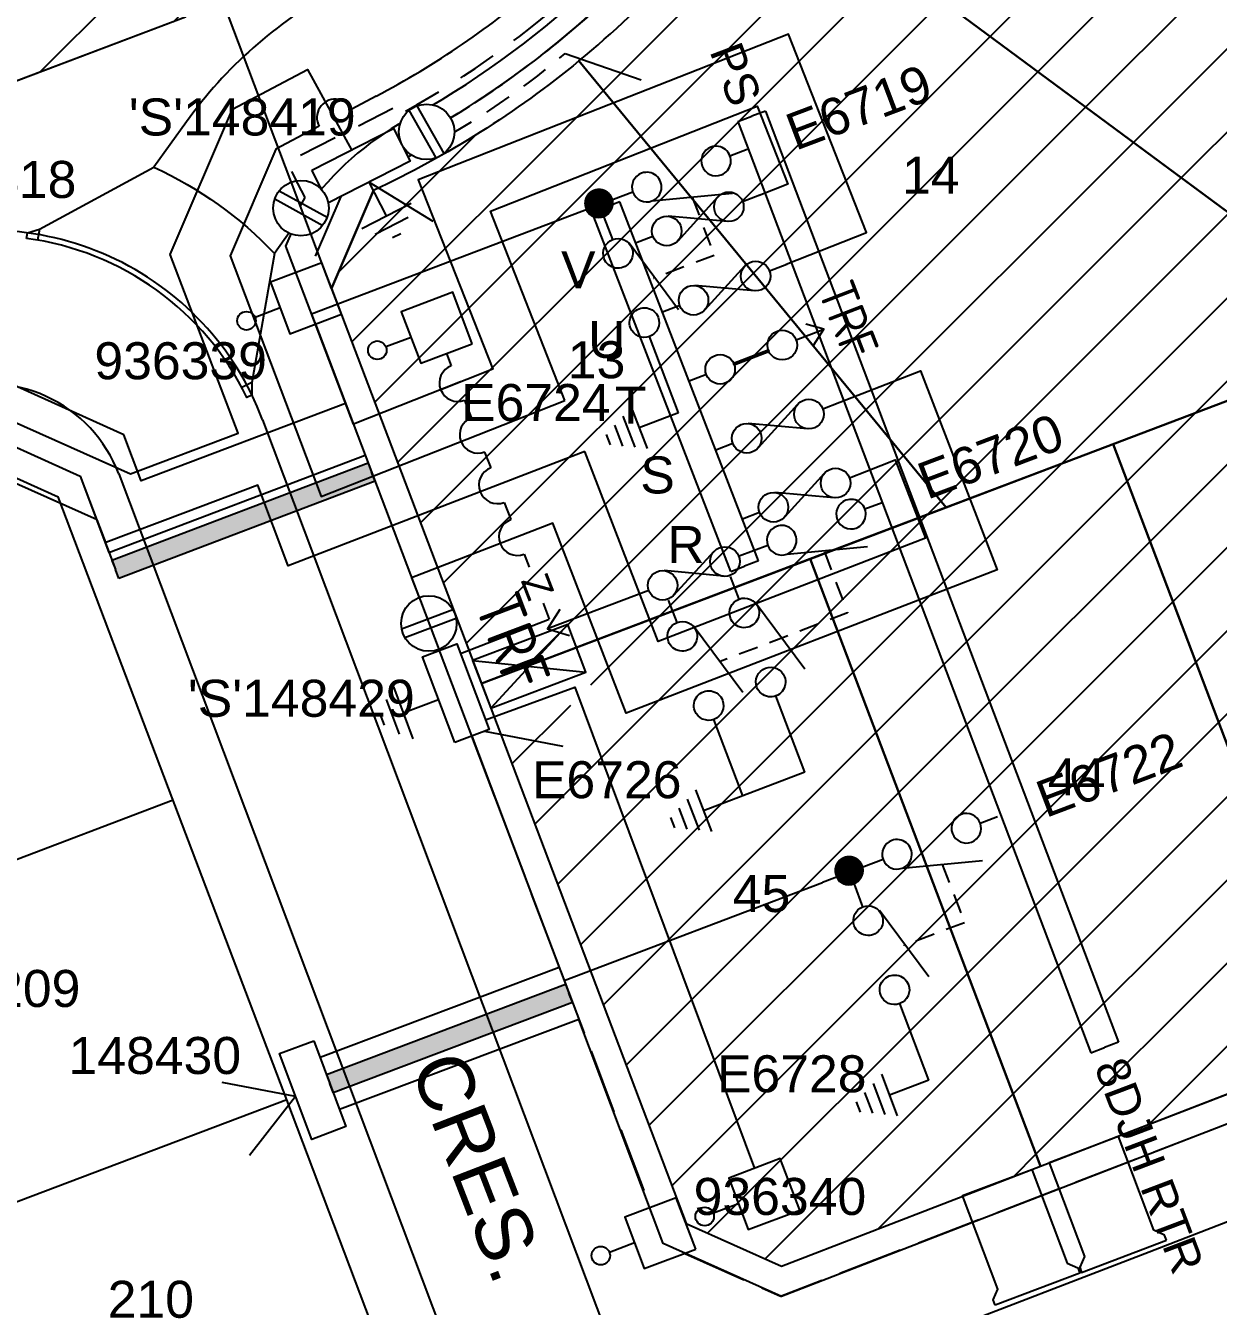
# Model space of a CAD drawing. Header units: metres. Extents: x 310835 to 311433, y 6270349 to 6270744.
# Drawn here: x 311051.5 to 311115.9, y 6270490.1 to 6270559.3 of the extents above; entities that cross this region are included whole.
import ezdxf
from ezdxf.enums import TextEntityAlignment as Align

# ---------------------------------------------------------------- set-up
doc = ezdxf.new("R2010")
doc.units = ezdxf.units.M
doc.header["$LTSCALE"] = 0.7
for name, pattern in [('A', [0]), ('Cable Exist OH', [1, 1, 0]), ('CENTERX2', [101.6, 63.5, -12.7, 12.7, -12.7]), ('Dash', [5, 3, -2]), ('IE Trench LV', [6.5, 5, -1.5])]:
    doc.linetypes.add(name, pattern=pattern)
doc.layers.get('0').update_dxf_attribs({"color": 6})
for name, color, linetype in [('_User Miscellaneous1', 3, 'Continuous'), ('_User Miscellaneous11', 7, 'Continuous'), ('_User Miscellaneous4', 7, 'Continuous'), ('_User Miscellaneous7', 150, 'Continuous'), ('_User Miscellaneous8', 7, 'Continuous'), ('Cadastre Developer_SP_NEW', 4, 'Continuous'), ('Cadastre Roads_SP_EXT', 4, 'Continuous'), ('Cadastre Roads_SP_NEW', 8, 'Continuous'), ('Duct_SP_NEW', 2, 'Continuous'), ('Equip_HV_NEW', 2, 'Continuous'), ('Equip_LV_MOD', 5, 'Continuous'), ('Equip_LV_NEW', 5, 'Continuous'), ('Mains_HV_NEW_U72', 2, 'Continuous'), ('Mains_LV_NEW_R6', 2, 'Continuous'), ('Mains_LV_NEW_T84', 2, 'Continuous'), ('Services_SP_NEW_UG', 2, 'Continuous'), ('Sub_LV_EXT', 5, 'Continuous'), ('Sub_SP_NEW', 2, 'Continuous'), ('SupportsUG_SP_LV_NEW', 2, 'Continuous'), ('SupportsUG_SP_LV_SL_NEW', 2, 'Continuous'), ('Trench_SP_NEW', 2, 'Continuous')]:
    doc.layers.add(name, color=color, linetype=linetype)
doc.layers.add('_User Miscellaneous5', color=7, linetype='Continuous', lineweight=35)
doc.layers.add('_User Notes', color=7, linetype='Continuous', plot=False)
doc.styles.add('ARIAL', font='arial.ttf', dxfattribs={"height": 2})
doc.styles.add('iecARIAL', font='arial.ttf', dxfattribs={"height": 2})
doc.styles.add('IESYMBOL1', font='isocp.shx')
doc.styles.add('POLE_LABEL', font='arial.ttf')
doc.styles.add('SL_LABEL', font='arial.ttf')
doc.styles.get("Standard").update_dxf_attribs({"font": 'arial.ttf'})
doc.styles.add('style1', font='iso3098b.shx')
doc.styles.add('SWG_LABEL', font='arial.ttf')
doc.styles.add('SWITCH_LABEL', font='arial.ttf', dxfattribs={"height": 2.5})
doc.linetypes.add('Cable New UG', pattern='A,8,-1,["x",style1,S=3.5,R=0,X=0.35,Y=-1],-3.5', length=12.5)
doc.linetypes.add('Cable Z', pattern='A,8,-1,["Z",Standard,S=2.5,R=0,X=0.35,Y=-1.25],-3.5', length=12.5)
doc.linetypes.add('IE Trench HV', pattern='A,8,-2,["/",style1,S=2.5,R=0,X=0.1,Y=-1],-4.5', length=14.5)

# ---------------------------------------------------------------- blocks, each defined once
blk = doc.blocks.new('*U35')
at = {"lineweight": -3}
blk.add_lwpolyline([(-2.475, 2.49), (2.475, 2.49), (2.475, 0.51), (-2.475, 0.51)], close=True, dxfattribs=at)
for tag, flags, p in [('STREET_CODE', 9, (1.5, 3.5)), ('OWNED_BY', 9, (1.5, 3.3)), ('OPERATED_BY', 9, (1.5, 3.1)), ('STATE', 9, (1.5, 2.7)), ('MAINTAINED_BY', 9, (1.5, 2.9)), ('SUPPORT_TYPE', 9, (1.5, 2.5)), ('USAGE', 9, (1.5, 2.3)), ('LEGEND', 9, (1.5, 2.1)), ('SUBURB', 9, (1.5, 1.7)), ('STREETNAME', 9, (1.5, 1.5)), ('PARENT', 9, (1.5, 1.9)), ('LOCATION', 9, (1.5, 1.3)), ('Z', 1, (1.5, 0.9)), ('NOTES', 9, (1.5, 1.1))]:
    blk.add_attdef(tag, text='', height=0.2, dxfattribs=dict(flags=flags)).set_placement(p, align=Align.MIDDLE_LEFT)
at = {"layer": '_User Miscellaneous4', "style": 'ARIAL', "flags": 8}
blk.add_attdef('ASSET_NUM', text='', height=2, dxfattribs=at).set_placement((2, 5.5), align=Align.MIDDLE_LEFT)
blk = doc.blocks.new('A$C1B2C29DD')
at = {"layer": 'Services_SP_NEW_UG', "color": 2, "flags": 128}
for points in [[(0, 0), (-2.1, 3.444)], [(0, 0), (2.1, 3.444)]]:
    blk.add_lwpolyline(points, dxfattribs=at)
blk = doc.blocks.new('*U36')
at = {"layer": '_User Miscellaneous7', "lineweight": -3}
blk.add_lwpolyline([(0, -3.03), (0, -1.58)], dxfattribs=at)
blk.add_lwpolyline([(-1.485, -6), (1.485, -6), (1.485, -3.03), (-1.485, -3.03)], close=True, dxfattribs=at)
blk.add_circle((0, -1.08), 0.5, dxfattribs=at)
at = {"layer": '_User Miscellaneous8', "color": 2, "lineweight": -3}
blk.add_lwpolyline([(-1.485, 0), (1.485, 0), (1.485, 2.97), (-1.485, 2.97)], close=True, dxfattribs=at)
at = {"style": 'POLE_LABEL', "flags": 9}
blk.add_attdef('STRUCTURE_PLANT_NUMBER', text='', height=0.2, dxfattribs=at).set_placement((1.641, 1.727), align=Align.MIDDLE_LEFT)
for tag, flags, p in [('STREET_CODE', 9, (1.641, 1.485)), ('COLUMN_TYPE', 9, (1.641, 1.285)), ('OWNED_BY', 9, (1.641, 1.085)), ('OPERATED_BY', 9, (1.641, 0.885)), ('MAINTAINED_BY', 9, (1.641, 0.685)), ('STATE', 9, (1.641, 0.485)), ('USAGE', 9, (1.641, 0.285)), ('LEGEND', 9, (1.641, 0.085)), ('SUBURB', 9, (1.641, -0.315)), ('STREETNAME', 9, (1.641, -0.515)), ('PARENT', 9, (1.641, -0.115)), ('LOCATION', 9, (1.641, -0.715)), ('Z', 1, (1.641, -1.315)), ('NOTES', 9, (1.641, -0.915)), ('LABEL_ALIGNMENT', 9, (1.641, -1.115))]:
    blk.add_attdef(tag, text='', height=0.2, dxfattribs=dict(flags=flags)).set_placement(p, align=Align.MIDDLE_LEFT)
at = {"layer": '_User Miscellaneous5', "style": 'ARIAL', "flags": 8}
blk.add_attdef('ASSET_NUM', text='', height=2, dxfattribs=at).set_placement((2, 3.485), align=Align.MIDDLE_LEFT)
blk = doc.blocks.new('*U49')
at = {"layer": '_User Miscellaneous8', "color": 2}
blk.add_line((0, 0), (0, 1.45), dxfattribs=at)
blk.add_circle((0, 1.95), 0.5, dxfattribs=at)
for tag, p, flags in [('Z', (0, 0), 1), ('OPERATED_BY', (0, -9.607), 9)]:
    blk.add_attdef(tag, p, '', height=0.2, dxfattribs=dict(flags=flags))
at = {"style": 'SL_LABEL', "flags": 9}
blk.add_attdef('STREET_CODE', text='', height=0.2, dxfattribs=at).set_placement((0, -0.2), align=Align.MIDDLE_LEFT)
at = {"flags": 9}
for tag, p in [('CONSTRUCTED_VOLTAGE', (0, -0.4)), ('CONTROL_TYPE', (0, -0.6)), ('OPERATING_VOLTAGE', (0, -1.4)), ('LANTERN_PURPOSE', (0, -0.8)), ('LANTERN_TYPE', (0, -1)), ('NO_PHASES', (0, -1.2)), ('ORIENTATION', (0, -1.6)), ('OWNED_BY', (0, -1.8)), ('STATE', (0, -2)), ('CEXIST', (0, -2.4)), ('CNEW', (0, -2.6)), ('CNUMBER', (0, -2.8)), ('USAGE', (0, -2.2)), ('CREMOVE', (0, -3)), ('CREPLACE', (0, -3.2)), ('LKINGHEIGHT', (0, -3.4)), ('LBRACKET', (0, -3.6)), ('LBRACKETVOCAB', (0, -3.8)), ('LCATEGORY', (0, -4)), ('LCHARGE1', (0, -4.2)), ('LCHARGE1PERCENT', (0, -4.4)), ('LCHARGE2', (0, -4.6)), ('LCHARGE2PERCENT', (0, -4.8)), ('LCHARGE3', (0, -5)), ('LCHARGE3PERCENT', (0, -5.2)), ('LEXIST', (0, -5.4)), ('LLAMP', (0, -5.6)), ('LLAMPVOCAB', (0, -5.8)), ('LMAST', (0, -6)), ('LMASTVOCAB', (0, -6.2)), ('LNEW', (0, -6.4)), ('LANTNUMBER', (0, -6.6)), ('LOUTREACH', (0, -7)), ('LOUTREACHVOCAB', (0, -7.2)), ('LRATECODE', (0, -7.4)), ('LREMOVE', (0, -7.6)), ('LREPLACE', (0, -7.8)), ('LTYPE', (0, -8)), ('LTYPEVOCAB', (0, -8.2)), ('LEGEND', (0, -8.4)), ('SUBURB', (0, -8.6)), ('STREETNAME', (0, -8.8)), ('LOCATION', (0, -9)), ('NOTES', (0, -9.2)), ('MAINTAINED_BY', (0, -9.863))]:
    blk.add_attdef(tag, text='', height=0.2, dxfattribs=at).set_placement(p, align=Align.MIDDLE_LEFT)
at = {"layer": '_User Notes', "style": 'SL_LABEL', "flags": 8}
blk.add_attdef('ASSET_NUM', text='', height=2.5, dxfattribs=at).set_placement((2, 2), align=Align.MIDDLE_LEFT)
at = {"layer": '_User Notes', "flags": 8}
blk.add_attdef('LNUMBER', text='', height=2.5, dxfattribs=at).set_placement((1.2, -2.8), align=Align.MIDDLE_LEFT)
blk = doc.blocks.new('*U87')
at = {"layer": '_User Miscellaneous7', "lineweight": -3}
blk.add_lwpolyline([(-3.994, -3.074), (-3.994, -1.624)], dxfattribs=at)
blk.add_lwpolyline([(-5.479, -6.044), (-2.509, -6.044), (-2.509, -3.074), (-5.479, -3.074)], close=True, dxfattribs=at)
blk.add_circle((-3.994, -1.124), 0.5, dxfattribs=at)
at = {"layer": '_User Miscellaneous8', "color": 2, "lineweight": -3}
blk.add_lwpolyline([(-1.485, 0), (1.485, 0), (1.485, 2.97), (-1.485, 2.97)], close=True, dxfattribs=at)
at = {"style": 'POLE_LABEL', "flags": 9}
blk.add_attdef('STRUCTURE_PLANT_NUMBER', text='', height=0.2, dxfattribs=at).set_placement((1.641, 1.727), align=Align.MIDDLE_LEFT)
for tag, flags, p in [('STREET_CODE', 9, (1.641, 1.485)), ('COLUMN_TYPE', 9, (1.641, 1.285)), ('OWNED_BY', 9, (1.641, 1.085)), ('OPERATED_BY', 9, (1.641, 0.885)), ('MAINTAINED_BY', 9, (1.641, 0.685)), ('STATE', 9, (1.641, 0.485)), ('USAGE', 9, (1.641, 0.285)), ('LEGEND', 9, (1.641, 0.085)), ('SUBURB', 9, (1.641, -0.315)), ('STREETNAME', 9, (1.641, -0.515)), ('PARENT', 9, (1.641, -0.115)), ('LOCATION', 9, (1.641, -0.715)), ('Z', 1, (1.641, -1.315)), ('NOTES', 9, (1.641, -0.915)), ('LABEL_ALIGNMENT', 9, (1.641, -1.115))]:
    blk.add_attdef(tag, text='', height=0.2, dxfattribs=dict(flags=flags)).set_placement(p, align=Align.MIDDLE_LEFT)
at = {"layer": '_User Miscellaneous5', "style": 'ARIAL', "flags": 8}
blk.add_attdef('ASSET_NUM', text='', height=2, dxfattribs=at).set_placement((2, 3.485), align=Align.MIDDLE_LEFT)
blk = doc.blocks.new('SUB_PADMOUNT_NEW')
for p, q in [((0, 1.375), (5.5, -1.375)), ((5.5, 1.375), (0, -1.375))]:
    blk.add_line(p, q)
blk.add_lwpolyline([(0, -1.375), (5.5, -1.375), (5.5, 1.375), (0, 1.375)], close=True)
for tag, height, flags, p in [('ASSET_NUM', 3, 8, (5.84, 2.545)), ('STREET_CODE', 0.2, 9, (5.34, 0.545)), ('OPERATING_VOLTAGE', 0.2, 9, (5.34, 0.145)), ('ORIENTATION', 0.2, 9, (5.34, -0.055)), ('NO_PHASES', 0.2, 9, (5.34, 0.345)), ('OWNED_BY', 0.2, 9, (5.34, -0.255)), ('OPERATED_BY', 0.2, 9, (5.34, -0.455)), ('MAINTAINED_BY', 0.2, 9, (5.34, -0.655)), ('SECONDARY_VOLTAGE', 0.2, 9, (5.34, -1.055)), ('STATE', 0.2, 9, (5.34, -1.255)), ('CONSTRUCTED_VOLTAGE', 0.2, 9, (5.34, -0.855)), ('PARENT', 0.2, 9, (5.34, -1.455)), ('SUBSTATION_TYPE', 0.2, 9, (5.34, -1.655)), ('USAGE', 0.2, 9, (5.34, -1.855)), ('LEGEND', 0.2, 9, (5.34, -2.055)), ('SUBURB', 0.2, 9, (5.34, -2.255)), ('STREETNAME', 0.2, 9, (5.34, -2.455)), ('LOCATION', 0.2, 9, (5.34, -2.655)), ('NOTES', 0.2, 9, (5.34, -2.855)), ('Z', 0.2, 1, (5.34, -3.055))]:
    blk.add_attdef(tag, text='', height=height, dxfattribs=dict(flags=flags)).set_placement(p, align=Align.MIDDLE_LEFT)
blk = doc.blocks.new('*U60')
at = {"layer": 'Services_SP_NEW_UG', "color": 2, "flags": 128}
blk.add_lwpolyline([(2.476, -0.75), (4.722, 2.934)], dxfattribs=at)
at = {"layer": 'Services_SP_NEW_UG', "color": 2, "linetype": 'Dash', "ltscale": 0.7, "flags": 128}
blk.add_lwpolyline([(2.473, -0.75), (2.476, -0.75)], dxfattribs=at)
blk = doc.blocks.new('*U95')
h = blk.add_hatch(color=256)
edge = h.paths.add_edge_path()
edge.add_line((2.598, 0.05), (4.601, 0.05))
edge.add_arc((5.4, 0.011), 0.8, 177.23529, 184.40267)
edge.add_line((4.602, -0.05), (2.598, -0.05))
edge.add_arc((1.8, 0), 0.8, 356.41668, 363.58332)
blk.add_line((7.2, 0.013), (7.798, 0.013))
for points in [[(1, 0), (0, 0)], [(2.598, 0.05), (4.601, 0.05)], [(6.2, 0.013), (7.2, 0.013)], [(6.998, -0.587), (7.798, 0.013), (6.998, 0.613)], [(2.598, -0.05), (4.602, -0.05)]]:
    blk.add_lwpolyline(points)
for centre in [(1.8, 0), (5.4, 0.011)]:
    blk.add_circle(centre, 0.8)
for centre, start, end in [((1.8, 0), 356.41668, 3.58332), ((5.4, 0.011), 177.23529, 184.40267)]:
    blk.add_arc(centre, 0.8, start, end)
at = {"style": 'IESYMBOL1'}
blk.add_text('TRF', height=2, rotation=270.02524, dxfattribs=at).set_placement((9.238, 0.013), align=Align.MIDDLE_CENTER)
at = {"flags": 1}
blk.add_attdef('Z', (0, 0), '', height=0.2, dxfattribs=at)
at = {"layer": 'Sub_LV_EXT', "flags": 1}
for tag, p in [('ORIENTATION', (2.14, -1.527)), ('USAGE', (2.14, -1.142)), ('NOTES', (2.14, -3.066))]:
    blk.add_attdef(tag, p, '', height=0.2, dxfattribs=at)
blk = doc.blocks.new('LV_UG_DFUSE_CLOSED_NEW')
for points in [[(5.04, 0.726), (2.156, -0.717)], [(5.049, -0.707), (2.156, 0.717)], [(1, 0), (0, 0)], [(6.2, 0.013), (7.2, 0.013)]]:
    blk.add_lwpolyline(points)
for centre in [(1.8, 0), (5.4, 0.011)]:
    blk.add_circle(centre, 0.8)
for tag, flags, p in [('ACTUAL_STATUS', 9, (1.5, 0)), ('OPERATED_BY', 9, (1.5, -0.6)), ('CONSTRUCTED_VOLTAGE', 9, (1.5, -0.2)), ('NO_PHASES', 9, (1.5, -0.4)), ('OWNED_BY', 9, (1.5, -1)), ('OPERATING_VOLTAGE', 9, (1.5, -1.2)), ('ORIENTATION', 9, (1.5, -1.4)), ('MAINTAINED_BY', 9, (1.5, -0.8)), ('STATE', 9, (1.5, -1.6)), ('SWITCH_TYPE', 9, (1.5, -1.8)), ('USAGE', 9, (1.5, -2)), ('Z', 1, (1.5, -2.4)), ('NOTES', 9, (1.5, -2.2))]:
    blk.add_attdef(tag, text='', height=0.2, dxfattribs=dict(flags=flags)).set_placement(p, align=Align.MIDDLE_LEFT)
blk = doc.blocks.new('LV_UG_LINKS_CLOSED_NEW')
for tag, flags, p in [('OPERATED_BY', 9, (1.5, -2)), ('TYPE', 9, (1.5, -2.6)), ('Z', 1, (1.5, -2.8)), ('MAINTAINED_BY', 9, (1.5, -2.2)), ('NUMBER_OF_PHASES', 9, (1.5, -2.4))]:
    blk.add_attdef(tag, text='', height=0.2, dxfattribs=dict(flags=flags)).set_placement(p, align=Align.MIDDLE_LEFT)
blk.add_wipeout([(-1.056, 1.057), (-1.18, 0.916), (-1.286, 0.761), (-1.371, 0.594), (-1.435, 0.417), (-1.476, 0.234), (-1.493, 0.047), (-1.487, -0.14), (-1.458, -0.326), (-1.406, -0.506), (-1.331, -0.678), (-1.236, -0.839), (-1.121, -0.988), (-0.988, -1.12), (-0.84, -1.235), (-0.679, -1.331), (-0.506, -1.406), (-0.326, -1.458), (-0.141, -1.487), (0.047, -1.493), (0.233, -1.476), (0.416, -1.435), (0.593, -1.371), (0.76, -1.286), (0.915, -1.181), (1.056, -1.057), (1.18, -0.916), (1.286, -0.761), (1.371, -0.594), (1.435, -0.417), (1.476, -0.234), (1.493, -0.047), (1.487, 0.14), (1.458, 0.326), (1.406, 0.506), (1.331, 0.678), (1.236, 0.839), (1.121, 0.988), (0.988, 1.12), (0.84, 1.235), (0.679, 1.331), (0.506, 1.406), (0.326, 1.458), (0.141, 1.487), (-0.047, 1.493), (-0.233, 1.476), (-0.416, 1.435), (-0.593, 1.371), (-0.76, 1.286), (-0.915, 1.181)])
for p, q in [((-0.25, -1.479), (-0.25, 1.479)), ((0.25, -1.479), (0.25, 1.479))]:
    blk.add_line(p, q)
blk.add_circle((0, 0), 1.5)
at = {"flags": 9}
for tag, p in [('ACTUAL_STATUS', (1.5, 0)), ('OPERATING_VOLTAGE', (1.5, -0.6)), ('CONSTRUCTED_VOLTAGE', (1.5, -0.2)), ('NO_PHASES', (1.5, -0.4)), ('ORIENTATION', (1.5, -0.8)), ('STATE', (1.5, -1)), ('SWITCH_TYPE', (1.5, -1.2)), ('USAGE', (1.5, -1.4)), ('OWNED_BY', (1.5, -1.8)), ('NOTES', (1.5, -1.6))]:
    blk.add_attdef(tag, text='', height=0.2, dxfattribs=at).set_placement(p, align=Align.MIDDLE_LEFT)
blk = doc.blocks.new('Earth')
for p, q in [((0, -2.044), (0, 0)), ((-1.5, -2.044), (1.5, -2.044)), ((-1, -2.644), (1, -2.644)), ((-0.25, -3.244), (0.25, -3.244))]:
    blk.add_line(p, q)
blk = doc.blocks.new('*U100')
for p, q in [((-1.6, 0), (-1.6, 53.794)), ((-1.6, 53.794), (-0.8, 53.794)), ((0, 53.794), (-0.8, 53.794)), ((0, 0), (0, 53.794)), ((-1.6, 0), (-0.8, 0)), ((0, 0), (-0.8, 0))]:
    blk.add_line(p, q)
at = {"style": 'ARIAL'}
blk.add_attdef('SWG_TYPE', text='', height=1.8, rotation=90, dxfattribs=at).set_placement((-0.8, 54.539), align=Align.MIDDLE_LEFT)
blk.add_attdef('SUB_TYPE', text='', height=1.8, rotation=90, dxfattribs=at).set_placement((-0.8, -0.757), align=Align.MIDDLE_RIGHT)
blk = doc.blocks.new('SWG_SIE_TRF_NOES_NEW')
for p, q in [((7.008, 0.801), (2.793, 1.949)), ((14.679, 0), (20.536, -0.004))]:
    blk.add_line(p, q)
for points in [[(2.998, -0.79, 1), (3.002, 0.81, 1)], [(6.998, -0.798, 1), (7.002, 0.801, 1)]]:
    blk.add_lwpolyline(points, format="xyb", close=True)
for points in [[(19.536, -0.753), (20.536, -0.004), (19.536, 0.747)], [(2.2, 0.011), (1.2, 0.011)], [(7.8, 0), (9.453, 0)]]:
    blk.add_lwpolyline(points)
at = {"flags": 1}
blk.add_attdef('Z', (0, 0), '', height=0.2, dxfattribs=at)
at = {"style": 'SWITCH_LABEL', "flags": 9}
blk.add_attdef('STREET_CODE', text='', height=0.2, dxfattribs=at).set_placement((0, -0.2), align=Align.MIDDLE_LEFT)
at = {"flags": 9}
for tag, p in [('ORIENTATION', (0, -0.4)), ('PARENT', (0, -0.6)), ('SUBURB', (0, -1)), ('STREETNAME', (0, -1.2)), ('USAGE', (0, -0.8)), ('LOCATION', (0, -1.4)), ('NOTES', (0, -1.6))]:
    blk.add_attdef(tag, text='', height=0.2, dxfattribs=at).set_placement(p, align=Align.MIDDLE_LEFT)
blk = doc.blocks.new('SWG_FUSE_NEW')
for points in [[(4.04, 0.726), (1.156, -0.717)], [(4.049, -0.707), (1.156, 0.717)]]:
    blk.add_lwpolyline(points)
for centre in [(0.8, 0), (4.4, 0.011)]:
    blk.add_circle(centre, 0.8)
at = {"style": 'SWITCH_LABEL', "flags": 8}
blk.add_attdef('ASSET_NUM', text='', height=2.5, rotation=179.95437, dxfattribs=at).set_placement((-2.4, 0), align=Align.MIDDLE_LEFT)
for tag, p, flags in [('Z', (0, 0), 1), ('ORIENTATION', (0.04, -4.4), 9), ('USAGE', (0.04, -5.4), 9)]:
    blk.add_attdef(tag, p, '', height=0.2, dxfattribs=dict(flags=flags))
at = {"flags": 9}
for tag, p in [('PARENT', (0, -1.6)), ('SUBURB', (0, -2.2)), ('STREETNAME', (0, -2.4))]:
    blk.add_attdef(tag, text='', height=0.2, dxfattribs=at).set_placement(p, align=Align.MIDDLE_LEFT)
blk = doc.blocks.new('*U99')
at = {"linetype": 'CENTERX2'}
blk.add_blockref('SWG_SIE_TRF_NOES_NEW', (0, 0), dxfattribs=at)
at = {"linetype": 'CENTERX2', "rotation": 180}
blk.add_blockref('SWG_FUSE_NEW', (14.679, 0), dxfattribs=at)
at = {"style": 'IESYMBOL1'}
blk.add_text('TRF', height=2.5, rotation=89.98256, dxfattribs=at).set_placement((22.515, -0.055), align=Align.MIDDLE_CENTER)
blk = doc.blocks.new('SWG_SIE_ES_NEW')
for p, q in [((-6.103, 0.747), (-1.804, 1.966)), ((2.223, -2.29), (4.623, -2.285)), ((2.524, -2.89), (4.324, -2.886)), ((2.826, -3.489), (4.026, -3.486)), ((3.127, -4.088), (3.727, -4.087))]:
    blk.add_line(p, q)
at = {"const_width": 0.8, "flags": 128}
blk.add_lwpolyline([(-9.091, -0.021, 1), (-8.291, -0.021, 1)], format="xyb", close=True, dxfattribs=at)
for points in [[(-5.789, -0.821, -1), (-5.793, 0.779, -1)], [(-1.789, -0.813, -1), (-1.793, 0.787, -1)]]:
    blk.add_lwpolyline(points, format="xyb", close=True)
for points in [[(-6.591, -0.023), (-7.891, -0.023)], [(3.423, -0.012), (-0.991, -0.012)], [(3.423, -0.012), (3.423, -2.288)]]:
    blk.add_lwpolyline(points)
at = {"flags": 1}
blk.add_attdef('Z', (0, 0), '', height=0.2, dxfattribs=at)
at = {"style": 'SWITCH_LABEL', "flags": 9}
blk.add_attdef('STREET_CODE', text='', height=0.2, dxfattribs=at).set_placement((0, -0.2), align=Align.MIDDLE_LEFT)
at = {"flags": 9}
for tag, p in [('ORIENTATION', (0, -0.4)), ('PARENT', (0, -0.6)), ('SUBURB', (0, -1)), ('STREETNAME', (0, -1.2)), ('USAGE', (0, -0.8)), ('LOCATION', (0, -1.4)), ('NOTES', (0, -1.6))]:
    blk.add_attdef(tag, text='', height=0.2, dxfattribs=at).set_placement(p, align=Align.MIDDLE_LEFT)
at = {"style": 'ARIAL', "flags": 8}
blk.add_attdef('ASSET_NUM', text='', height=2, dxfattribs=at).set_placement((-1.812, -3.151), align=Align.MIDDLE_CENTER)
blk = doc.blocks.new('SWG_SIE_SU_NEW')
blk.add_line((5.808, 0.79), (1.594, 1.938))
at = {"linetype": 'A', "lineweight": 0}
for p, q in [((7.981, 0.347), (7.98, -0.368)), ((8.18, -0.584), (8.181, 0.562)), ((8.381, 0.659), (8.379, -0.682)), ((8.579, -0.712), (8.581, 0.688)), ((8.781, 0.659), (8.779, -0.683)), ((8.98, -0.588), (8.981, 0.564)), ((9.181, 0.351), (9.18, -0.376))]:
    blk.add_line(p, q, dxfattribs=at)
at = {"linetype": 'Dash', "ltscale": 0.5}
blk.add_lwpolyline([(3.701, 1.364), (3.701, 4.733), (7.222, 4.733)], dxfattribs=at)
for points in [[(1.798, -0.802, 1), (1.802, 0.798, 1)], [(5.798, -0.81, 1), (5.802, 0.79, 1)]]:
    blk.add_lwpolyline(points, format="xyb", close=True)
for points in [[(1, 0), (0, 0)], [(6.6, -0.012), (10.1, -0.012)]]:
    blk.add_lwpolyline(points)
at = {"linetype": 'A', "lineweight": 0}
blk.add_circle((8.582, -0.012), 0.7, dxfattribs=at)
at = {"style": 'SWG_LABEL', "flags": 8}
blk.add_attdef('ASSET_NUM', text='', height=2, rotation=179.95437, dxfattribs=at).set_placement((-2.4, 0.012), align=Align.MIDDLE_LEFT)
at = {"flags": 1}
blk.add_attdef('Z', (0, 0), '', height=0.2, dxfattribs=at)
at = {"style": 'SWITCH_LABEL', "flags": 9}
blk.add_attdef('STREET_CODE', text='', height=0.2, dxfattribs=at).set_placement((0, 0), align=Align.MIDDLE_LEFT)
at = {"flags": 9}
for tag, p in [('ORIENTATION', (0, -0.2)), ('USAGE', (0, -0.6)), ('PARENT', (0, -0.4)), ('SUBURB', (0, -0.8)), ('STREETNAME', (0, -1)), ('LOCATION', (0, -1.2)), ('NOTES', (0, -1.4)), ('OPERATED_BY', (-0.009, -1.841)), ('OWNED_BY', (-0.003, -1.619)), ('MAINTAINED_BY', (-0.011, -2.048))]:
    blk.add_attdef(tag, text='', height=0.2, dxfattribs=at).set_placement(p, align=Align.MIDDLE_LEFT)
blk = doc.blocks.new('*U101')
for p, q in [((-6.103, 4.327), (-1.804, 5.547)), ((-6.103, 0.747), (-1.804, 1.966)), ((2.223, -2.29), (4.623, -2.285)), ((2.524, -2.89), (4.324, -2.886)), ((2.826, -3.489), (4.026, -3.486)), ((3.127, -4.088), (3.727, -4.087))]:
    blk.add_line(p, q)
at = {"linetype": 'Dash', "ltscale": 0.5, "flags": 128}
blk.add_lwpolyline([(-7.345, 8.776), (-3.811, 8.776), (-3.791, 1.399)], dxfattribs=at)
for points in [[(-5.789, 2.759, -1), (-5.793, 4.359, -1)], [(-1.789, 2.767, -1), (-1.793, 4.367, -1)], [(-5.789, -0.821, -1), (-5.793, 0.779, -1)], [(-1.789, -0.813, -1), (-1.793, 0.787, -1)]]:
    blk.add_lwpolyline(points, format="xyb", close=True)
for points in [[(-6.591, 3.558), (-7.891, 3.558)], [(3.423, 3.569), (-0.991, 3.569)], [(3.423, 3.569), (3.423, -0.012)], [(-6.591, -0.023), (-7.891, -0.023)], [(3.423, -0.012), (-0.991, -0.012)], [(3.423, -0.012), (3.423, -2.288)]]:
    blk.add_lwpolyline(points)
at = {"flags": 1}
blk.add_attdef('Z', (0, 0), '', height=0.2, dxfattribs=at)
at = {"style": 'SWITCH_LABEL', "flags": 9}
blk.add_attdef('STREET_CODE', text='', height=0.2, dxfattribs=at).set_placement((0, -0.2), align=Align.MIDDLE_LEFT)
at = {"flags": 9}
for tag, p in [('ORIENTATION', (0, -0.4)), ('PARENT', (0, -0.6)), ('SUBURB', (0, -1)), ('STREETNAME', (0, -1.2)), ('USAGE', (0, -0.8)), ('LOCATION', (0, -1.4)), ('NOTES', (0, -1.6))]:
    blk.add_attdef(tag, text='', height=0.2, dxfattribs=at).set_placement(p, align=Align.MIDDLE_LEFT)
at = {"style": 'ARIAL', "flags": 8}
blk.add_attdef('ASSET_NUM', text='', height=2, dxfattribs=at).set_placement((-1.812, -3.151), align=Align.MIDDLE_CENTER)

msp = doc.modelspace()

# ---------------------------------------------------------------- hatches: boundary and pattern name
at = {"layer": '_User Miscellaneous1'}
h = msp.add_hatch(dxfattribs=at)
h.set_pattern_fill('ANSI31', color=256)
h.paths.add_polyline_path([(311038.493, 6270611.137), (311024.042, 6270604.269), (311043.274, 6270553.363), (311060.113, 6270559.724)])
h.paths.add_polyline_path([(311024.121, 6270575.259), (311026.696, 6270575.259), (311026.696, 6270578.322), (311024.121, 6270578.322)], flags=24)
h.paths.add_polyline_path([(311039.653, 6270581.583), (311043.782, 6270581.583), (311043.782, 6270584.646), (311039.653, 6270584.646)], flags=24)
h = msp.add_hatch(dxfattribs=at)
h.set_pattern_fill('ANSI31', color=256)
h.paths.add_polyline_path([(311125.442, 6270571.735), (311097.843, 6270581.363, -0.064934), (311091.931, 6270569.138), (311091.948, 6270569.126), (311091.099, 6270567.908), (311118.963, 6270547.291)])
h = msp.add_hatch(dxfattribs=at)
h.set_pattern_fill('ANSI31', color=256)
h.paths.add_polyline_path([(311126.587, 6270542.863), (311110.222, 6270536.661), (311122.615, 6270503.961), (311138.941, 6270510.263)])
h.paths.add_polyline_path([(311152.501, 6270547.925), (311152.501, 6270547.925), (311152.913, 6270552.359), (311152.96, 6270552.857), (311126.587, 6270542.863), (311138.941, 6270510.263), (311145.642, 6270512.85), (311149.744, 6270518.273)])
h.paths.add_polyline_path([(311154.162, 6270565.79), (311154.162, 6270565.79, -0.018692), (311154.723, 6270570.074), (311124.982, 6270569.999), (311116.807, 6270539.157), (311152.96, 6270552.857)])
h.paths.add_polyline_path([(311110.222, 6270536.661), (311101.191, 6270533.239), (311101.191, 6270533.239), (311093.858, 6270530.46), (311106.288, 6270497.659), (311122.615, 6270503.961)])
h.paths.add_polyline_path([(311122.525, 6270523.393), (311126.649, 6270523.393), (311126.649, 6270526.444), (311122.525, 6270526.444)], flags=24)
h = msp.add_hatch(dxfattribs=at)
h.set_pattern_fill('ANSI31', color=256)
h.paths.add_polyline_path([(311091.099, 6270567.908), (311090.251, 6270566.689), (311090.233, 6270566.701, -0.06158), (311081.361, 6270557.361), (311101.191, 6270533.239), (311110.222, 6270536.661), (311116.807, 6270539.157), (311118.963, 6270547.291)])
h = msp.add_hatch(dxfattribs=at)
h.set_pattern_fill('ANSI31', color=256)
h.paths.add_polyline_path([(311081.361, 6270557.361, -0.062689), (311070.271, 6270550.363), (311068.004, 6270545.067), (311076.091, 6270523.727), (311101.191, 6270533.239)])
h.paths.add_polyline_path([(311080.249, 6270539.671), (311084.379, 6270539.671), (311084.379, 6270542.737), (311080.249, 6270542.737)], flags=24)
h = msp.add_hatch(dxfattribs=at)
h.set_pattern_fill('ANSI31', color=256)
h.paths.add_polyline_path([(311093.858, 6270530.46), (311081.322, 6270525.71), (311081.251, 6270525.632), (311082.225, 6270523.06), (311077.082, 6270521.111), (311086.619, 6270495.945), (311086.622, 6270495.947), (311087.145, 6270494.557), (311092.294, 6270492.257), (311102.09, 6270496.038), (311102.079, 6270496.067), (311105.821, 6270497.482), (311105.822, 6270497.479), (311106.288, 6270497.659)])
h.paths.add_polyline_path([(311087.16, 6270493.914), (311097.478, 6270493.914), (311097.478, 6270498.036), (311087.16, 6270498.036)], flags=25)
h.paths.add_polyline_path([(311089.164, 6270510.883), (311093.272, 6270510.883), (311093.272, 6270513.883), (311089.164, 6270513.883)], flags=24)
at = {"layer": '_User Miscellaneous11'}
h = msp.add_hatch(color=256, dxfattribs=at)
h.dxf.hatch_style = 1
h.paths.add_polyline_path([(311070.347, 6270534.652), (311069.978, 6270535.625), (311056.139, 6270530.378), (311056.508, 6270529.406)])
h = msp.add_hatch(color=256, dxfattribs=at)
h.dxf.hatch_style = 1
h.paths.add_polyline_path([(311067.724, 6270502.602), (311068.093, 6270501.629), (311081.007, 6270506.523), (311080.638, 6270507.495)])

# ---------------------------------------------------------------- linework, layer by layer
at = {"layer": 'Cadastre Developer_SP_NEW'}
for p, q in [((311091.099, 6270567.908), (311118.963, 6270547.291)), ((311081.361, 6270557.361), (311101.191, 6270533.239)), ((311068.004, 6270545.067), (311070.271, 6270550.363)), ((311068.004, 6270545.067), (311076.091, 6270523.727)), ((311126.587, 6270542.863), (311110.222, 6270536.661)), ((311101.191, 6270533.239), (311116.807, 6270539.157)), ((311110.222, 6270536.661), (311093.858, 6270530.46)), ((311122.615, 6270503.961), (311110.222, 6270536.661)), ((311076.091, 6270523.727), (311101.191, 6270533.239)), ((311093.858, 6270530.46), (311076.091, 6270523.727)), ((311106.288, 6270497.659), (311093.858, 6270530.46)), ((311076.091, 6270523.727), (311087.145, 6270494.557)), ((311065.578, 6270501.238), (311059.2, 6270518.07)), ((311059.446, 6270517.419), (311038.874, 6270509.623)), ((311106.288, 6270497.659), (311122.615, 6270503.961)), ((311065.578, 6270501.238), (311045.006, 6270493.442)), ((311092.294, 6270492.257), (311106.288, 6270497.659)), ((311087.145, 6270494.557), (311092.294, 6270492.257))]:
    msp.add_line(p, q, dxfattribs=at)
at = {"layer": 'Cadastre Developer_SP_NEW', "linetype": 'Continuous'}
for p, q in [((311060.113, 6270559.724), (311043.274, 6270553.363)), ((311048.072, 6270536.147), (311053.231, 6270533.82)), ((311059.2, 6270518.07), (311053.231, 6270533.82)), ((311070.539, 6270488.147), (311065.578, 6270501.238))]:
    msp.add_line(p, q, dxfattribs=at)
msp.add_lwpolyline([(311038.493, 6270611.137), (311060.113, 6270559.724), (311043.274, 6270553.363), (311024.042, 6270604.269), (311038.493, 6270611.137)], close=True, dxfattribs=at)
at = {"layer": 'Cadastre Developer_SP_NEW'}
for points in [[(311118.963, 6270547.291), (311091.099, 6270567.908, 0.07204), (311097.843, 6270581.363), (311125.442, 6270571.735), (311118.963, 6270547.291)], [(311101.191, 6270533.239), (311081.361, 6270557.361, 0.068682), (311091.099, 6270567.908), (311118.963, 6270547.291), (311116.807, 6270539.157), (311101.191, 6270533.239)], [(311101.191, 6270533.239), (311081.361, 6270557.361, -0.062689), (311070.271, 6270550.363), (311068.004, 6270545.067), (311076.091, 6270523.727), (311101.191, 6270533.239)]]:
    msp.add_lwpolyline(points, format="xyb", close=True, dxfattribs=at)
for points in [[(311126.587, 6270542.863), (311110.222, 6270536.661), (311122.615, 6270503.961), (311138.941, 6270510.263), (311126.587, 6270542.863)], [(311110.222, 6270536.661), (311093.858, 6270530.46), (311106.288, 6270497.659), (311122.615, 6270503.961), (311110.222, 6270536.661)], [(311093.858, 6270530.46), (311076.091, 6270523.727), (311087.145, 6270494.557), (311092.294, 6270492.257), (311106.288, 6270497.659), (311093.858, 6270530.46)]]:
    msp.add_lwpolyline(points, close=True, dxfattribs=at)
at = {"layer": 'Cadastre Developer_SP_NEW', "linetype": 'Dash'}
msp.add_arc((311048.06, 6270597.867), 49.405, 298.96711, 312.66594, dxfattribs=at)
at = {"layer": 'Cadastre Roads_SP_NEW'}
for p, q in [((311060.164, 6270554.073), (311058.407, 6270551.618)), ((311066.67, 6270549.417), (311064.913, 6270546.962)), ((311052.219, 6270548.274), (311052.12, 6270547.682)), ((311063.689, 6270539.995), (311063.161, 6270539.71)), ((311064.276, 6270537.973), (311083.075, 6270488.031)), ((311056.508, 6270535.049), (311074.16, 6270488.156))]:
    msp.add_line(p, q, dxfattribs=at)
at = {"layer": 'Cadastre Roads_SP_NEW', "linetype": 'Continuous'}
for p, q in [((311126.088, 6270498.406, 69.148), (311112.158, 6270493.009, 67.578)), ((311112.158, 6270493.009, 67.578), (311099.25, 6270488.049, 66.464))]:
    msp.add_line(p, q, dxfattribs=at)
at = {"layer": 'Cadastre Roads_SP_NEW'}
msp.add_lwpolyline([(311051.52, 6270547.773), (311051.57, 6270548.069), (311052.219, 6270548.274), (311058.407, 6270551.618, -0.095195), (311064.913, 6270546.962), (311063.689, 6270539.995), (311063.699, 6270539.313), (311063.43, 6270539.181, 0.251896)], format="xyb", close=True, dxfattribs=at)
for points in [[(311113.096, 6270493.651), (311112.989, 6270493.932), (311112.409, 6270494.193), (311110.498, 6270499.25), (311106.756, 6270497.836), (311108.668, 6270492.778), (311108.407, 6270492.197), (311108.513, 6270491.917)], [(311103.837, 6270490.147), (311103.73, 6270490.428), (311103.992, 6270491.008), (311102.079, 6270496.067), (311105.821, 6270497.482), (311107.733, 6270492.424), (311108.313, 6270492.162), (311108.419, 6270491.881)]]:
    msp.add_lwpolyline(points, close=True, dxfattribs=at)
for centre, radius, start, end in [((311048.06, 6270597.867), 49.85, 298.69928, 326.62102), ((311079.682, 6270540.107), 24, 118.69928, 144.41368), ((311079.682, 6270540.107), 16, 118.69928, 144.41368), ((311049.489, 6270532.407), 15.8, 20.62746, 110.71053), ((311049.489, 6270532.407), 7.5, 20.62746, 110.71053)]:
    msp.add_arc(centre, radius, start, end, dxfattribs=at)
at = {"layer": 'Duct_SP_NEW'}
for p, q in [((311069.978, 6270535.625), (311056.139, 6270530.378)), ((311069.978, 6270535.625), (311070.163, 6270535.138)), ((311070.347, 6270534.652), (311070.163, 6270535.138)), ((311070.347, 6270534.652), (311056.508, 6270529.406)), ((311056.139, 6270530.378), (311056.324, 6270529.892)), ((311056.508, 6270529.406), (311056.324, 6270529.892)), ((311067.724, 6270502.602), (311080.638, 6270507.495)), ((311080.638, 6270507.495), (311080.822, 6270507.009)), ((311068.093, 6270501.629), (311081.007, 6270506.523)), ((311081.007, 6270506.523), (311080.822, 6270507.009)), ((311067.724, 6270502.602), (311067.908, 6270502.115)), ((311068.093, 6270501.629), (311067.908, 6270502.115))]:
    msp.add_line(p, q, dxfattribs=at)
at = {"layer": 'Equip_LV_MOD'}
for p, q in [((311082.071, 6270549.177), (311082.817, 6270549.466)), ((311083.564, 6270549.754), (311082.817, 6270549.466)), ((311091.057, 6270530.35), (311083.564, 6270549.754)), ((311089.564, 6270529.774), (311082.071, 6270549.177)), ((311089.564, 6270529.774), (311090.31, 6270530.062)), ((311091.057, 6270530.35), (311090.31, 6270530.062))]:
    msp.add_line(p, q, dxfattribs=at)
at = {"layer": 'Mains_HV_NEW_U72', "color": 2, "linetype": 'Cable New UG', "flags": 128}
msp.add_lwpolyline([(310940.121, 6270474.772), (310934.305, 6270489.288), (310937.255, 6270495.884), (311048.122, 6270537.77), (311054.414, 6270534.933), (311055.975, 6270530.811)], dxfattribs=at)
at = {"layer": 'Mains_LV_NEW_R6', "linetype": 'Cable Z', "flags": 128}
for points in [[(311074.208, 6270541.559), (311074.465, 6270540.896)], [(311075.185, 6270539.03), (311075.545, 6270538.097)], [(311076.266, 6270536.232), (311076.595, 6270535.378)], [(311077.316, 6270533.512), (311077.676, 6270532.58)], [(311078.397, 6270530.714), (311078.668, 6270530.01)], [(311079.422, 6270528.06), (311079.753, 6270527.201)], [(311076.311, 6270521.761), (311081.135, 6270523.53), (311090.848, 6270497.537)]]:
    msp.add_lwpolyline(points, dxfattribs=at)
at = {"layer": 'Mains_LV_NEW_R6', "linetype": 'Cable Z'}
for centre in [(311074.825, 6270539.963), (311075.923, 6270537.171), (311076.956, 6270534.445), (311078.036, 6270531.647)]:
    msp.add_arc(centre, 1, 111.11553, 291.11553, dxfattribs=at)
at = {"layer": 'Mains_LV_NEW_T84', "linetype": 'Cable New UG', "flags": 128}
for points in [[(311092.556, 6270546.382), (311096.893, 6270548.089), (311092.674, 6270558.81), (311072.686, 6270550.945), (311076.715, 6270540.706), (311073.894, 6270539.597)], [(311070.406, 6270555.455), (311069.092, 6270554.762)], [(311080.605, 6270539.013), (311076.576, 6270549.252), (311090.981, 6270554.92), (311092.638, 6270550.707), (311091.094, 6270550.099)], [(311067.323, 6270553.83), (311064.987, 6270552.598), (311062.521, 6270546.836), (311067.448, 6270533.836), (311075.906, 6270537.164)], [(311095.461, 6270538.932), (311099.808, 6270540.611), (311103.959, 6270529.862), (311083.921, 6270522.124), (311079.957, 6270532.389), (311078.036, 6270531.647)], [(311075.906, 6270537.164), (311080.605, 6270539.013)], [(311060.105, 6270532.963), (311055.806, 6270531.337), (311055.338, 6270532.575), (311045.694, 6270536.882), (311035.843, 6270533.158)], [(311081.675, 6270536.268), (311076.956, 6270534.445)], [(311096.9, 6270535.206), (311098.448, 6270535.804), (311100.079, 6270531.58), (311085.639, 6270526.004), (311081.675, 6270536.268)], [(311076.956, 6270534.445), (311065.662, 6270530.084), (311064.011, 6270534.44), (311060.105, 6270532.963)], [(311075.581, 6270520.891), (311080.291, 6270508.379), (311067.38, 6270503.519)], [(311137.153, 6270507.967), (311092.295, 6270490.613), (311085.903, 6270493.469), (311081.348, 6270505.571), (311068.437, 6270500.712)]]:
    msp.add_lwpolyline(points, dxfattribs=at)
at = {"layer": 'Mains_LV_NEW_T84', "linetype": 'Cable New UG'}
for centre, radius, start, end in [((311048.02, 6270597.915), 48, 297.79848, 310.83579), ((311048.02, 6270597.915), 51, 301.17507, 312.13485), ((311068.208, 6270554.296), 1, 27.79848, 207.79848)]:
    msp.add_arc(centre, radius, start, end, dxfattribs=at)
at = {"layer": 'Services_SP_NEW_UG', "color": 2, "flags": 128}
for points in [[(311080.618, 6270557.763), (311084.717, 6270556.338)], [(311070.039, 6270550.818), (311073.475, 6270548.705)]]:
    msp.add_lwpolyline(points, dxfattribs=at)
at = {"layer": 'Services_SP_NEW_UG', "color": 2, "linetype": 'Dash', "ltscale": 0.7}
msp.add_arc((311054.312, 6270588.522), 40.474, 296.10799, 310.53821, dxfattribs=at)
at = {"layer": 'Trench_SP_NEW', "linetype": 'IE Trench LV', "flags": 128}
for points in [[(311068.496, 6270550.03), (311066.868, 6270546.225)], [(311067.128, 6270543.147), (311068.068, 6270540.665)], [(311075.564, 6270520.884), (311085.215, 6270495.417)], [(311087.077, 6270492.944), (311092.252, 6270490.633), (311137.172, 6270507.972)]]:
    msp.add_lwpolyline(points, dxfattribs=at)
at = {"layer": 'Trench_SP_NEW', "linetype": 'IE Trench HV', "flags": 128}
for points in [[(311068.068, 6270540.665), (311073.81, 6270525.513)], [(311033.018, 6270532.063), (311048.122, 6270537.77), (311054.414, 6270534.933), (311056.324, 6270529.892)]]:
    msp.add_lwpolyline(points, dxfattribs=at)
at = {"layer": 'Trench_SP_NEW', "linetype": 'IE Trench LV'}
msp.add_arc((311048.02, 6270597.915), 51, 297.79848, 323.4709, dxfattribs=at)

# ---------------------------------------------------------------- block references
at = {"layer": 'Equip_HV_NEW', "rotation": 200.7544452282793}
msp.add_blockref('*U100', (311089.946, 6270554.086), dxfattribs=at).add_auto_attribs({'SUB_TYPE': 'PS', 'SWG_TYPE': '8DJH RTR'})
at = {"layer": 'Equip_HV_NEW'}
ref = msp.add_blockref('SWG_SIE_SU_NEW', (311090.453, 6270552.591), dxfattribs=dict(at, rotation=200.7544452282793))
ref.add_attrib('ASSET_NUM', 'E6719', dxfattribs={"layer": '0', "height": 2, "rotation": 20.70882, "style": 'SWG_LABEL'}).set_placement((311092.701, 6270553.431), align=Align.MIDDLE_LEFT)
ref = msp.add_blockref('SWG_SIE_ES_NEW', (311085.542, 6270541.555), dxfattribs=dict(at, rotation=290.7544452282793))
ref.add_attrib('ASSET_NUM', 'E6724', dxfattribs={"layer": '0', "height": 2, "style": 'ARIAL'}).set_placement((311079.034, 6270538.906), align=Align.MIDDLE_CENTER)
ref = msp.add_blockref('*U99', (311098.86, 6270533.949), dxfattribs=dict(at, rotation=200.7544452282793))
ref.add_attrib('ASSET_NUM', 'E6720', dxfattribs={"layer": '0', "height": 2, "rotation": 20.70882, "style": 'ARIAL'}).set_placement((311100.377, 6270533.078), align=Align.BOTTOM_LEFT)
ref = msp.add_blockref('*U101', (311089.017, 6270520.868), dxfattribs=dict(at, rotation=290.7544452282793))
ref.add_attrib('ASSET_NUM', 'E6726', dxfattribs={"layer": '0', "height": 2, "style": 'ARIAL'}).set_placement((311082.862, 6270518.532), align=Align.MIDDLE_CENTER)
ref = msp.add_blockref('SWG_SIE_SU_NEW', (311103.965, 6270516.546), dxfattribs=dict(at, rotation=200.7544452282793))
ref.add_attrib('ASSET_NUM', 'E6722', dxfattribs={"layer": '0', "height": 2, "rotation": 20.70882, "style": 'SWG_LABEL'}).set_placement((311106.214, 6270517.386), align=Align.MIDDLE_LEFT)
ref = msp.add_blockref('SWG_SIE_ES_NEW', (311099.054, 6270505.511), dxfattribs=dict(at, rotation=290.7544452282793))
ref.add_attrib('ASSET_NUM', 'E6728', dxfattribs={"layer": '0', "height": 2, "style": 'ARIAL'}).set_placement((311092.854, 6270502.645), align=Align.MIDDLE_CENTER)
at = {"layer": 'Equip_LV_NEW', "rotation": 21.11553442307671}
for name, p in [('LV_UG_DFUSE_CLOSED_NEW', (311084.425, 6270547.523)), ('LV_UG_DFUSE_CLOSED_NEW', (311085.871, 6270543.78)), ('*U95', (311087.31, 6270540.052)), ('LV_UG_DFUSE_CLOSED_NEW', (311088.749, 6270536.326)), ('LV_UG_DFUSE_CLOSED_NEW', (311090.188, 6270532.6))]:
    msp.add_blockref(name, p, dxfattribs=at)
at = {"layer": 'Equip_LV_NEW', "linetype": 'Cable Exist OH', "lineweight": 0, "rotation": 290.627459539819}
msp.add_blockref('Earth', (311073.783, 6270522.858), dxfattribs=at)
at = {"layer": 'Services_SP_NEW_UG', "rotation": 290.5692637311294}
msp.add_blockref('*U60', (311076.091, 6270523.727), dxfattribs=at)
at = {"layer": 'Sub_SP_NEW', "rotation": 20.75444462090517}
msp.add_blockref('SUB_PADMOUNT_NEW', (311076.108, 6270523.683), dxfattribs=at)
at = {"layer": 'SupportsUG_SP_LV_NEW'}
ref = msp.add_blockref('*U35', (311070.271, 6270550.363), dxfattribs=dict(at, rotation=27.04944128240654))
ref.add_attrib('ASSET_NUM_001', "'S'148419", (311057.049, 6270553.332), dxfattribs={"layer": '_User Miscellaneous4', "height": 2, "style": 'ARIAL'})
ref = msp.add_blockref('*U35', (311040.959, 6270552.488), dxfattribs=dict(at, rotation=200.6963654177755))
ref.add_attrib('ASSET_NUM_001', '148418', (311044.898, 6270549.958), dxfattribs={"layer": '_User Miscellaneous4', "height": 2, "style": 'ARIAL'})
ref = msp.add_blockref('*U35', (311065.578, 6270501.238), dxfattribs=dict(at, rotation=290.6274595406369))
ref.add_attrib('ASSET_NUM_001', '148430', (311053.794, 6270502.634), dxfattribs={"layer": '_User Miscellaneous4', "height": 2, "style": 'ARIAL'})
at = {"layer": 'SupportsUG_SP_LV_NEW', "rotation": 110.6274595406369}
msp.add_blockref('A$C1B2C29DD', (311066.055, 6270501.418), dxfattribs=at)
at = {"layer": 'SupportsUG_SP_LV_SL_NEW', "ltscale": 0.5}
ref = msp.add_blockref('*U87', (311068.004, 6270545.067), dxfattribs=dict(at, rotation=110.7544442119234))
ref.add_attrib('ASSET_NUM_001', '936339', (311055.19, 6270540.164), dxfattribs={"layer": '_User Miscellaneous5', "height": 2, "style": 'ARIAL'})
for p, rotation in [((311065.227, 6270544.015), 110.7544442119234), ((311084.366, 6270493.511), 110.6274595414864)]:
    msp.add_blockref('*U49', p, dxfattribs=dict(at, rotation=rotation))
ref = msp.add_blockref('*U36', (311087.145, 6270494.557), dxfattribs=dict(at, rotation=110.6274595414864))
ref.add_attrib('ASSET_NUM_001', '936340', (311087.556, 6270495.02), dxfattribs={"layer": '_User Miscellaneous5', "height": 2, "style": 'ARIAL'})

# ---------------------------------------------------------------- texts
at = {"layer": 'Cadastre Developer_SP_NEW', "style": 'ARIAL'}
for s, p in [('14', (311100.367, 6270550.188)), ('13', (311082.314, 6270540.218)), ('44', (311108.242, 6270517.684)), ('45', (311091.218, 6270511.383)), ('209', (311052.103, 6270506.256)), ('210', (311058.239, 6270489.464))]:
    msp.add_text(s, height=2, dxfattribs=at).set_placement(p, align=Align.CENTER)
at = {"layer": 'Cadastre Roads_SP_EXT'}
msp.add_text('CRES.', height=3, rotation=291.1088, dxfattribs=at).set_placement((311072.232, 6270503.052))
at = {"layer": 'Equip_LV_NEW', "char_height": 2, "width": 1.13185, "attachment_point": 1, "style": 'iecARIAL'}
for s, insert in [('V', (311080.396, 6270547.074)), ('U', (311081.856, 6270543.314)), ('T', (311083.309, 6270539.765)), ('S', (311084.675, 6270535.995)), ('R', (311086.134, 6270532.235))]:
    msp.add_mtext(s, dxfattribs=dict(at, insert=insert))
at = {"layer": 'Mains_LV_NEW_R6', "linetype": 'Cable Z', "insert": (311079.604, 6270529.836), "char_height": 1.5, "attachment_point": 1, "rotation": 291.11553, "style": 'ARIAL'}
msp.add_mtext_dynamic_manual_height_columns('Z', width=1.0905, gutter_width=10, heights=[0], dxfattribs=at)

# ---------------------------------------------------------------- next in the draw order: block references
at = {"layer": 'Equip_LV_NEW', "linetype": 'Cable Exist OH', "lineweight": 0}
for p, rotation in [((311066.348, 6270549.409), 241.0507632403985), ((311073.257, 6270526.971), 290.7544446689397)]:
    msp.add_blockref('LV_UG_LINKS_CLOSED_NEW', p, dxfattribs=dict(at, rotation=rotation))

# ---------------------------------------------------------------- next in the draw order: linework, layer by layer
at = {"layer": 'Cadastre Developer_SP_NEW', "flags": 128}
msp.add_lwpolyline([(311068.004, 6270545.067), (311062.157, 6270560.497)], dxfattribs=at)
at = {"layer": 'Mains_HV_NEW_U72', "color": 2, "linetype": 'Cable New UG', "flags": 128}
msp.add_lwpolyline([(311055.975, 6270530.811), (311069.815, 6270536.056), (311080.564, 6270507.691), (311094.517, 6270512.978)], dxfattribs=at)
at = {"layer": 'Mains_LV_NEW_R6', "linetype": 'Cable Z', "flags": 128}
msp.add_lwpolyline([(311074.96, 6270525.35), (311079.753, 6270527.201)], dxfattribs=at)
at = {"layer": 'Mains_LV_NEW_T84', "linetype": 'Cable New UG', "flags": 128}
for points in [[(311041.839, 6270550.159), (311045.601, 6270540.209), (311057.147, 6270535.052), (311062.948, 6270537.245), (311059.287, 6270546.904), (311062.648, 6270554.756), (311066.697, 6270556.891), (311069.084, 6270552.553)], [(311074.968, 6270540.019), (311069.177, 6270537.74), (311065.53, 6270547.362), (311065.828, 6270548.057)], [(311078.036, 6270531.647), (311072.322, 6270529.44), (311072.729, 6270528.366)]]:
    msp.add_lwpolyline(points, dxfattribs=at)

# ---------------------------------------------------------------- next in the draw order: block references
at = {"layer": 'Equip_LV_NEW', "linetype": 'Cable Exist OH', "lineweight": 0, "rotation": 27.04944125692938}
msp.add_blockref('Earth', (311070.039, 6270550.818), dxfattribs=at)
at = {"layer": 'SupportsUG_SP_LV_NEW'}
ref = msp.add_blockref('*U35', (311076.113, 6270523.736), dxfattribs=dict(at, rotation=110.6274595403185))
ref.add_attrib('ASSET_NUM_001', "'S'148429", (311060.24, 6270521.93), dxfattribs={"layer": '_User Miscellaneous4', "height": 2, "style": 'ARIAL'})

# ---------------------------------------------------------------- next in the draw order: block references
at = {"layer": 'Equip_LV_NEW', "linetype": 'Cable Exist OH', "lineweight": 0, "rotation": 29.49965961750769}
msp.add_blockref('LV_UG_LINKS_CLOSED_NEW', (311073.134, 6270553.527), dxfattribs=at)

# ---------------------------------------------------------------- next in the draw order: linework, layer by layer
at = {"layer": 'Cadastre Developer_SP_NEW', "linetype": 'Dash', "flags": 128}
msp.add_lwpolyline([(311066.315, 6270549.524), (311066.567, 6270549.975), (311065.589, 6270551.891), (311071.778, 6270555.052), (311071.987, 6270554.643)], dxfattribs=at)
at = {"layer": 'Mains_HV_NEW_U72', "color": 2, "linetype": 'Cable New UG', "flags": 128}
msp.add_lwpolyline([(311081.004, 6270549.023), (311066.925, 6270543.688), (311068.754, 6270538.862), (311057.718, 6270534.68), (311056.779, 6270537.157), (311048.224, 6270541.015), (310936.655, 6270498.865), (310932.701, 6270509.329), (310925.614, 6270512.498), (310892.081, 6270599.157)], dxfattribs=at)

doc.saveas('drawing.dxf')
